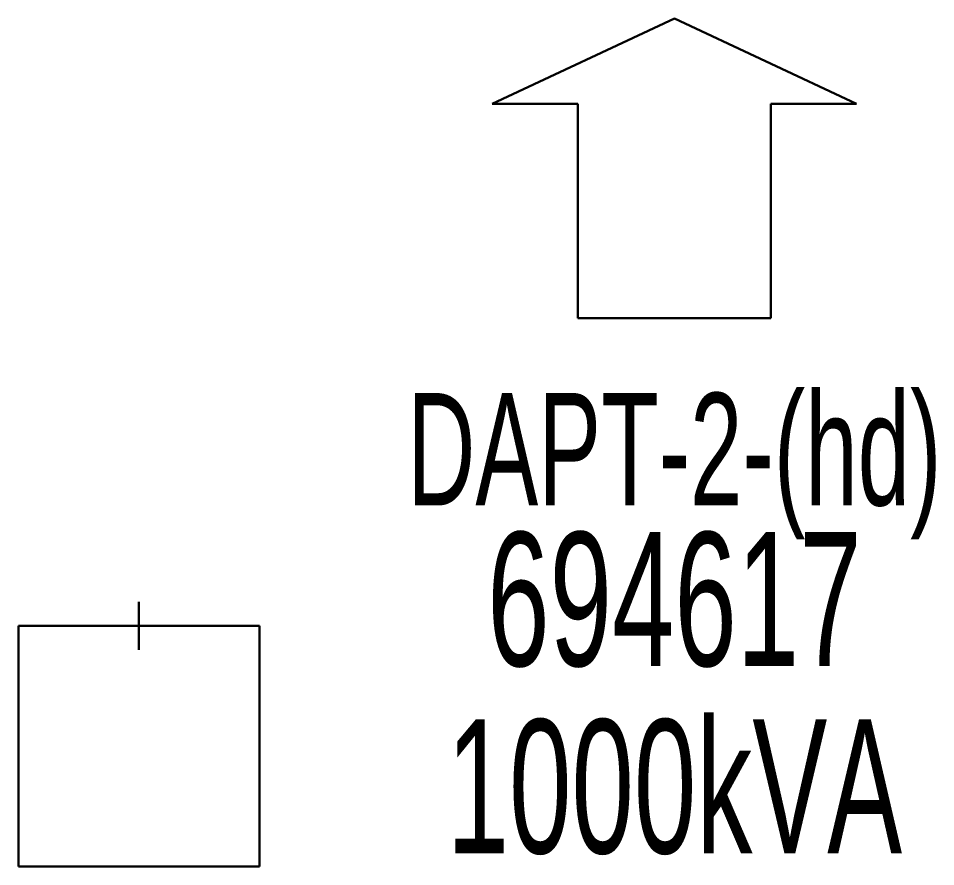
# Model space of a CAD drawing. Header units: millimetres. Extents: x 568462 to 571186, y 4080123 to 4081617.
# Drawn here: x 570181.24 to 570198.37, y 4081493.2 to 4081509.05 of the extents above; entities that cross this region are included whole.
import ezdxf
from ezdxf.enums import TextEntityAlignment as Align

# ---------------------------------------------------------------- set-up
doc = ezdxf.new("R2010")
doc.units = ezdxf.units.MM
doc.layers.add('TRAFO_MEVCUT', color=5, linetype='Continuous', lineweight=30)
doc.styles.get("Standard").update_dxf_attribs({"font": 'Arial'})

# ---------------------------------------------------------------- blocks, each defined once
blk = doc.blocks.new('MEV_BINA_KARE')
at = {"layer": 'TRAFO_MEVCUT', "linetype": 'Continuous'}
for p, q in [((0, 1.8), (0, 2.7)), ((-2.25, -2.25), (-2.25, 2.25)), ((-2.25, 2.25), (2.25, 2.25)), ((2.25, 2.25), (2.25, -2.25)), ((2.25, -2.25), (-2.25, -2.25))]:
    blk.add_line(p, q, dxfattribs=at)
blk = doc.blocks.new('MEV_DAPT')
at = {"layer": 'TRAFO_MEVCUT', "linetype": 'Continuous'}
for p, q in [((-3.4, 2), (0, 3.6)), ((0, 3.6), (3.4, 2)), ((-1.8, 2), (-3.4, 2)), ((-1.8, -2), (-1.8, 2)), ((3.4, 2), (1.8, 2)), ((1.8, 2), (1.8, -2)), ((1.8, -2), (-1.8, -2))]:
    blk.add_line(p, q, dxfattribs=at)

msp = doc.modelspace()

# ---------------------------------------------------------------- block references
at = {"layer": 'TRAFO_MEVCUT'}
for name, p in [('MEV_DAPT', (570193.491, 4081505.453)), ('MEV_DAPT', (570193.491, 4081505.453)), ('MEV_BINA_KARE', (570183.491, 4081495.453)), ('MEV_BINA_KARE', (570183.491, 4081495.453))]:
    msp.add_blockref(name, p, dxfattribs=at)

# ---------------------------------------------------------------- texts
at = {"layer": 'TRAFO_MEVCUT', "width": 0.6}
for s, height, p in [('DAPT-2-(hd)', 2.1, (570193.491, 4081499.953)), ('DAPT-2-(hd)', 2.1, (570193.491, 4081499.953)), ('694617', 2.5, (570193.491, 4081496.953)), ('694617', 2.5, (570193.491, 4081496.953)), ('1000kVA', 2.5, (570193.491, 4081493.453)), ('1000kVA', 2.5, (570193.491, 4081493.453))]:
    msp.add_text(s, height=height, dxfattribs=at).set_placement(p, align=Align.CENTER)

doc.saveas('drawing.dxf')
